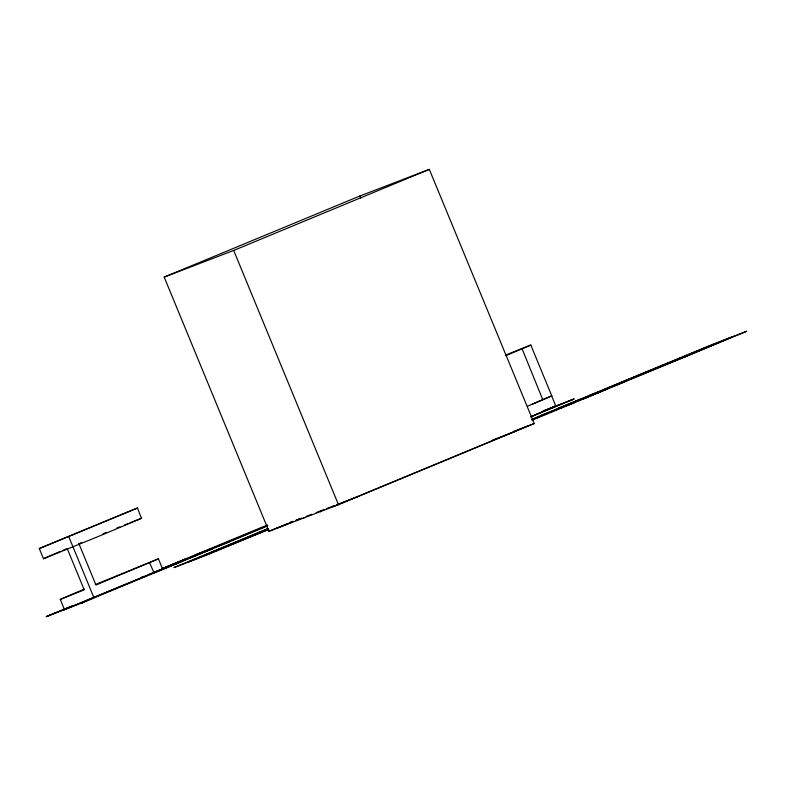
<?xml version="1.0" encoding="UTF-8"?>
<svg xmlns="http://www.w3.org/2000/svg" width="786" height="786" viewBox="0 0 786 786"><rect width="100%" height="100%" fill="white"/><g stroke="black" fill="none" stroke-linecap="round" stroke-linejoin="round"><path stroke-width="1.18" d="M39.3 548.559L137.481 508.002L141.48 518.357L98.299 536.494L43.495 558.728L39.3 548.559L137.481 508.002M43.495 558.728L52.053 554.926M95.283 584.538L158.428 558.846L162.623 569.015L64.442 609.572L60.257 599.404L84.348 589.078M64.442 609.572L73.255 605.662M158.428 558.846L95.961 585.02L79.199 544.354M530.589 416.835L555.82 406.048L551.625 395.879L532.034 404.318M204.714 551.841L213.222 548.382L180.141 561.823L196.598 555.142M582.082 398.767L590.384 395.397L573.927 402.088M527.681 406.136L551.772 395.898L530.815 345.054L505.791 355.685M70.013 607.028L63.715 609.828L163.35 568.75L161.464 569.428M612.52 385.975L604.503 389.542L606.851 388.706M81.027 603.304L93.947 597.733L68.804 536.73M182.991 560.172L186.93 558.473L162.663 568.533L185.113 559.357L170.975 565.154M269.215 531.198L268.615 531.444L286.359 524.095M304.015 517.866L302.924 518.308L303.72 517.974M587.437 397.087L583.507 398.787L607.775 388.726L595.189 393.747L599.099 392.057M208.742 554.258L173.912 567.61L267.987 528.614M624.369 381.986L589.539 395.338M612.53 385.975L731.658 337.125L685.284 356.746M192.717 556.812L202.591 552.656M567.934 404.564L577.808 400.408M53.821 554.179L59.991 551.585M532.289 416.138L556.547 405.782L552.666 407.246L555.82 406.048M63.077 550.288L66.456 548.874M164.195 277.094L359.821 196.019L429.313 169.373L534.215 423.526L338.461 504.651L233.688 250.449L164.195 277.094L268.969 531.297L338.452 504.661M233.688 250.449L429.313 169.373M82.982 602.498L46.276 616.627L67.409 607.873M67.96 607.657L71.339 606.252M161.572 568.838L267.309 525.019M161.169 569.477L267.771 525.441M80.467 603.52L267.417 526.05M530.874 416.835L573.986 398.993L548.756 408.661M531.65 419.341L711.87 344.641L746.612 331.319M581.63 398.757L557.303 408.838L565.812 405.38M268.272 528.87L205.352 554.945L268.134 529.273M532.024 419.655L609.288 387.773M208.712 554.268L268.733 529.391M532.083 420.235L746.7 331.289M289.661 522.719L293.07 521.315M276.328 528.477L292.647 521.717M299.289 518.957L295.89 520.371L301.549 518.2M286.33 524.645L286.477 524.586M332.9 506.783L528.526 425.707M78.512 543.863L81.646 542.566M685.736 356.549L607.116 388.598M268.321 529.558L188.876 561.803L267.947 528.703M103.143 533.704L106.523 532.318M585.315 397.903L599.463 392.106L589.195 396.232L591.298 395.427M505.457 355.125L530.815 345.054M116.593 528.202L119.924 526.846M140.871 577.69L144.202 576.335L140.999 577.641M542.812 399.789L522.101 348.846M149.625 562.756L154.056 572.817L180.79 561.951L158.124 570.705M547.253 409.86L573.986 398.993M46.276 616.627L71.919 606.202M124.365 525.048L127.735 523.682M129.985 522.778L141.667 518.17M543.008 411.107L546.378 409.742L543.401 410.94M148.692 574.527L152.062 573.161M154.233 572.296L159.47 570.214L156.306 571.451M540.699 415.588L555.771 409.811M560.379 408.042L575.46 402.255M513.376 431.514L516.618 430.276M517.807 429.814L534.116 423.566M491.987 440.327L514.525 431.681M194.938 555.014L210.019 549.227M214.627 547.459L229.709 541.682M289.582 522.788L292.736 521.58M306.068 516.461L311.728 514.299M316.257 512.56L324.176 509.525M326.436 508.66L334.364 505.624M336.624 504.75L358.023 496.546M551.625 395.879L551.772 395.898M60.257 599.404L84.22 589.824L67.458 549.149M160.521 569.811L162.623 569.015M359.821 196.019L360.754 198.288M321.15 511.293L320.334 511.627L321.15 511.293M704.118 348.218L620.979 382.684L715.24 343.954L704.118 348.218M549.493 408.494L547.42 409.329L549.522 408.494"/></g></svg>
